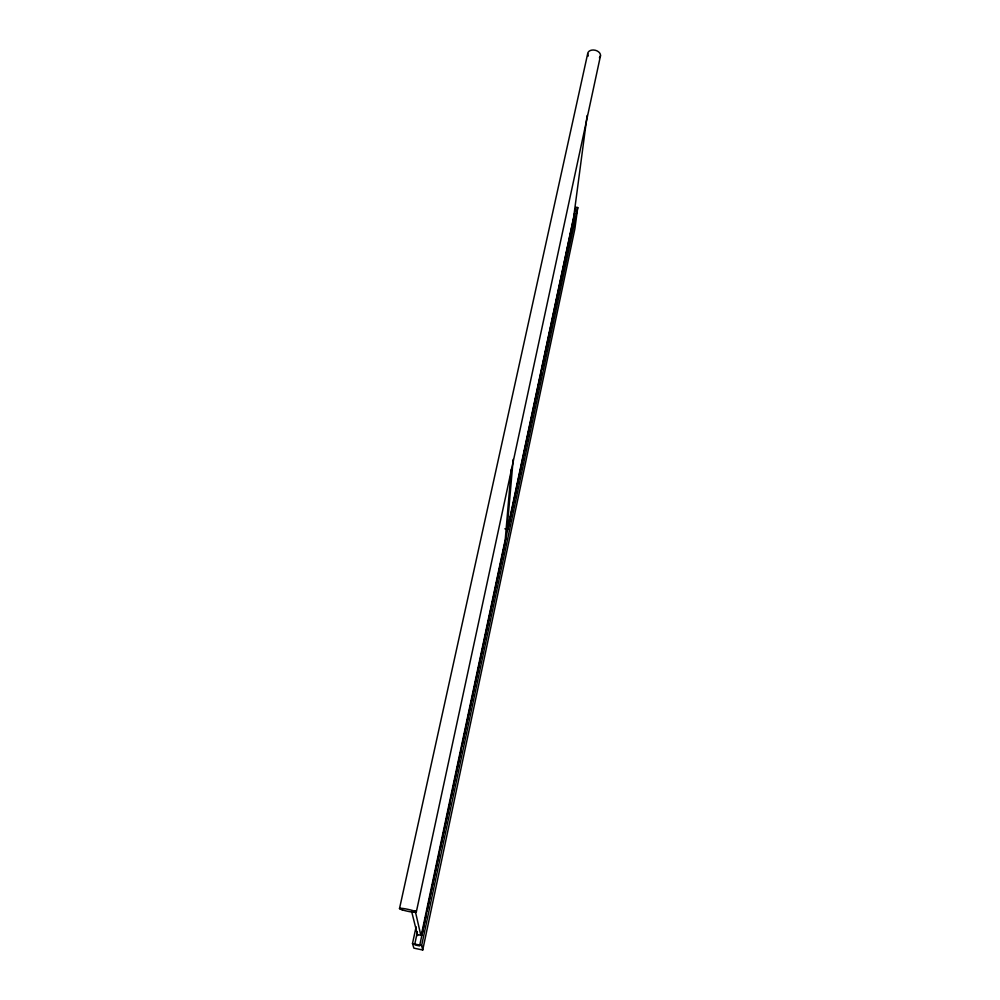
<?xml version="1.0" encoding="UTF-8"?>
<svg xmlns="http://www.w3.org/2000/svg" width="1000" height="1000" viewBox="0 0 1000 1000"><rect width="100%" height="100%" fill="white"/><g stroke="black" fill="none" stroke-linecap="round" stroke-linejoin="round"><path stroke-width="1.5" d="M511.275 469.162L505.213 539.788L421.375 934.762M505.725 539.888L505.988 536.825M507.075 529.212L513.188 459.4M587.125 115.512L573.625 217.488L507.45 529.263M574.087 217.575L574.663 213.25M417.4 931.838L414.787 944.05L415.05 944.975L419.6 945.938L575.938 207.225L577.75 207.55L574.875 228.863L422.725 950L413.862 948.138L412.5 943.562L416.1 926.775M421.863 935.25L426.4 913.875M427.05 910.812L439.35 852.8M440 849.75L450.363 800.888M451.012 797.837L461.375 748.988M462.013 745.925L505.412 541.35M508 529.125L541.35 371.875M542 368.825L574.388 216.15M422.725 950L421.65 945.487L577.75 207.55M416.3 912.075L600.5 55.725M399.5 908.6L587.7 53.587M504.875 528.8L507.575 529.325M421.4 935.413L416.838 934.463L417.088 935.45M412.5 943.562L421.65 945.487M411.625 911.438L417.65 935.575M415.188 910.75L420.712 934.775M588.325 55.987A6.5 4.525 12.5 0 1 590.363 50.5A6.5 4.525 12.5 0 1 598.6 51.863A6.5 4.525 12.5 0 1 599.388 57.825M402.212 909.85A8.6 0.975 12.2 0 0 416.112 912.288A8.6 0.975 12.2 0 0 405.375 908.838A8.6 0.975 12.2 0 0 402.212 909.85"/></g></svg>
